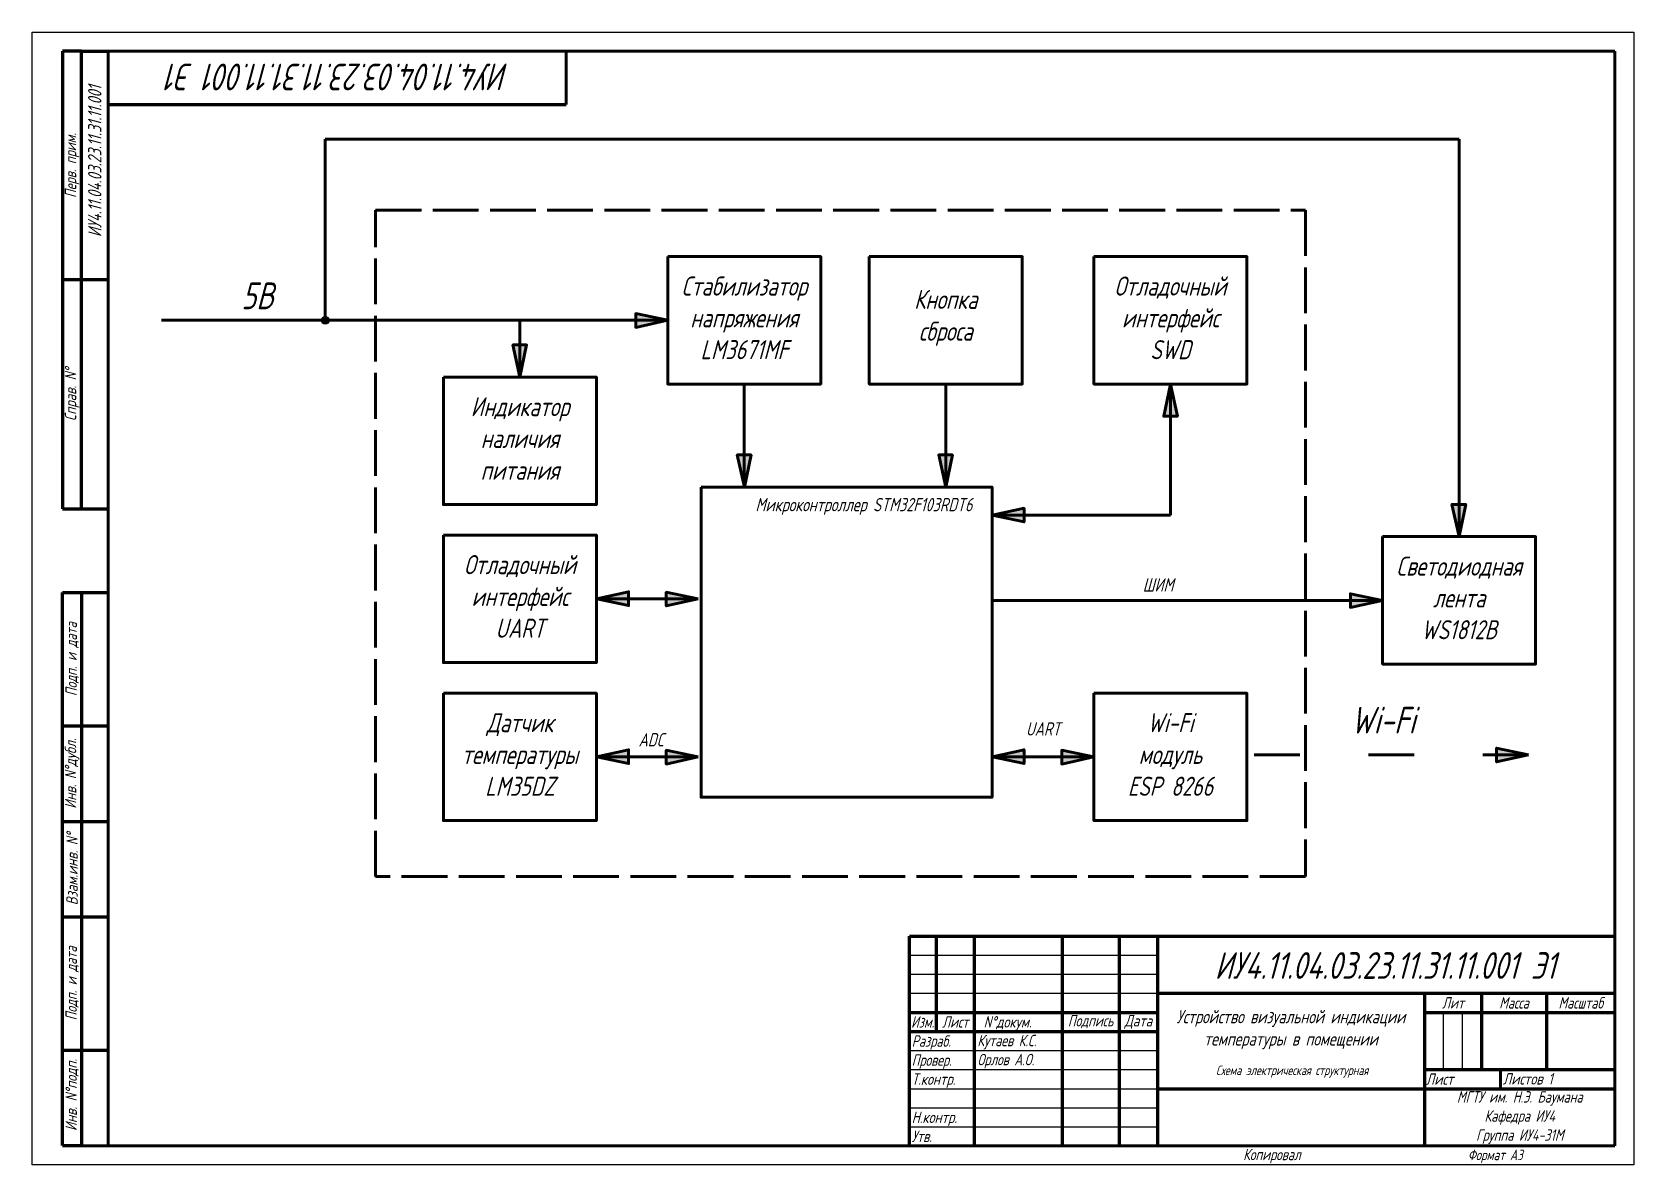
# Model space of a CAD drawing. Header units: millimetres. Extents: x 3004 to 3424, y 1209 to 1506.
import ezdxf

# ---------------------------------------------------------------- set-up
doc = ezdxf.new("R2010")
doc.units = ezdxf.units.MM
doc.linetypes.add('ACAD_ISO02W100', pattern=[15, 12, -3])
doc.linetypes.add('ACAD_ISO03W100', pattern=[30, 12, -18])
doc.layers.add('Format', color=7, linetype='Continuous', lineweight=60)
doc.layers.add('Tonk', color=7, linetype='Continuous', lineweight=25)
doc.layers.add('KONTUR', color=7, linetype='Continuous')
doc.styles.get("Standard").update_dxf_attribs({"font": '', "width": 0.8, "oblique": 15})
doc.styles.get('Standard').set_extended_font_data('GOST type B')

msp = doc.modelspace()

# ---------------------------------------------------------------- hatches: boundary and pattern name
at = {"layer": 'Format'}
h = msp.add_hatch(color=256, dxfattribs=at)
h.dxf.hatch_style = 1
h.paths.add_polyline_path([(3170.54, 1430.21), (3162.12, 1431.96), (3162.12, 1430.21)])
h.paths.add_polyline_path([(3170.54, 1430.21), (3162.12, 1430.21), (3162.12, 1428.35)])
h = msp.add_hatch(color=256, dxfattribs=at)
h.dxf.hatch_style = 1
h.paths.add_polyline_path([(3133.51, 1423.74), (3129.91, 1423.74), (3131.77, 1415.32)])
h = msp.add_hatch(color=256, dxfattribs=at)
h.dxf.hatch_style = 1
h.paths.add_polyline_path([(3302.3, 1413.5), (3300.55, 1405.08), (3302.3, 1405.08)])
h.paths.add_polyline_path([(3302.3, 1413.5), (3302.3, 1405.08), (3304.16, 1405.08)])
h = msp.add_hatch(color=256, dxfattribs=at)
h.dxf.hatch_style = 1
h.paths.add_polyline_path([(3192.35, 1394.92), (3188.75, 1394.92), (3190.61, 1386.5)])
h = msp.add_hatch(color=256, dxfattribs=at)
h.dxf.hatch_style = 1
h.paths.add_polyline_path([(3245.16, 1394.92), (3241.56, 1394.92), (3243.42, 1386.5)])
h = msp.add_hatch(color=256, dxfattribs=at)
h.dxf.hatch_style = 1
h.paths.add_polyline_path([(3379.74, 1381.93), (3376.13, 1381.93), (3378, 1373.51)])
h = msp.add_hatch(color=256, dxfattribs=at)
h.dxf.hatch_style = 1
h.paths.add_polyline_path([(3255.54, 1379.1), (3263.95, 1377.36), (3263.95, 1379.1)])
h.paths.add_polyline_path([(3255.54, 1379.1), (3263.95, 1379.1), (3263.95, 1380.96)])
h = msp.add_hatch(color=256, dxfattribs=at)
h.dxf.hatch_style = 1
h.paths.add_polyline_path([(3151.83, 1357.18), (3160.24, 1355.43), (3160.24, 1357.18)])
h.paths.add_polyline_path([(3151.83, 1357.18), (3160.24, 1357.18), (3160.24, 1359.04)])
h = msp.add_hatch(color=256, dxfattribs=at)
h.dxf.hatch_style = 1
h.paths.add_polyline_path([(3178.53, 1357.18), (3170.11, 1358.92), (3170.11, 1357.18)])
h.paths.add_polyline_path([(3178.53, 1357.18), (3170.11, 1357.18), (3170.11, 1355.32)])
h = msp.add_hatch(color=256, dxfattribs=at)
h.dxf.hatch_style = 1
h.paths.add_polyline_path([(3357.94, 1356.8), (3349.52, 1358.54), (3349.52, 1356.8)])
h.paths.add_polyline_path([(3357.94, 1356.8), (3349.52, 1356.8), (3349.52, 1354.94)])
h = msp.add_hatch(color=256, dxfattribs=at)
h.dxf.hatch_style = 1
h.paths.add_polyline_path([(3151.83, 1315.75), (3160.24, 1314), (3160.24, 1315.75)])
h.paths.add_polyline_path([(3151.83, 1315.75), (3160.24, 1315.75), (3160.24, 1317.61)])
h = msp.add_hatch(color=256, dxfattribs=at)
h.dxf.hatch_style = 1
h.paths.add_polyline_path([(3178.53, 1315.75), (3170.11, 1317.49), (3170.11, 1315.75)])
h.paths.add_polyline_path([(3178.53, 1315.75), (3170.11, 1315.75), (3170.11, 1313.89)])
h = msp.add_hatch(color=256, dxfattribs=at)
h.dxf.hatch_style = 1
h.paths.add_polyline_path([(3255.54, 1315.75), (3263.95, 1314), (3263.95, 1315.75)])
h.paths.add_polyline_path([(3255.54, 1315.75), (3263.95, 1315.75), (3263.95, 1317.61)])
h = msp.add_hatch(color=256, dxfattribs=at)
h.dxf.hatch_style = 1
h.paths.add_polyline_path([(3282.24, 1315.75), (3273.82, 1317.49), (3273.82, 1315.75)])
h.paths.add_polyline_path([(3282.24, 1315.75), (3273.82, 1315.75), (3273.82, 1313.89)])
h = msp.add_hatch(color=256, dxfattribs=at)
h.dxf.hatch_style = 1
h.paths.add_polyline_path([(3396.24, 1316.3), (3387.82, 1318.05), (3387.82, 1316.3)])
h.paths.add_polyline_path([(3396.24, 1316.3), (3387.82, 1316.3), (3387.82, 1314.44)])
at = {"layer": 'Tonk'}
h = msp.add_hatch(color=256, dxfattribs=at)
h.dxf.hatch_style = 1
h.paths.add_polyline_path([(3080.71, 1431.21, 0.414214), (3079.71, 1430.21), (3080.71, 1430.21)])
h.paths.add_polyline_path([(3080.71, 1431.21), (3080.71, 1430.21), (3081.71, 1430.21, 0.414214)])
h.paths.add_polyline_path([(3081.71, 1430.21), (3079.71, 1430.21, 1)])

# ---------------------------------------------------------------- linework, layer by layer
msp.add_line((3368.85, 1213.78), (3368.85, 1213.78))
at = {"layer": 'Format', "lineweight": 70}
for p, q in [((3011.85, 1500.78), (3011.85, 1380.78)), ((3016.85, 1500.78), (3011.85, 1500.78)), ((3016.85, 1500.78), (3023.85, 1500.78)), ((3016.85, 1380.78), (3016.85, 1500.78)), ((3023.85, 1486.78), (3143.85, 1486.78)), ((3023.85, 1440.78), (3011.85, 1440.78)), ((3011.85, 1380.78), (3023.85, 1380.78)), ((3011.85, 1213.86), (3011.85, 1358.86)), ((3011.85, 1358.86), (3016.85, 1358.86)), ((3016.85, 1358.86), (3016.85, 1213.86)), ((3016.85, 1358.86), (3023.85, 1358.86)), ((3011.85, 1323.86), (3023.85, 1323.86)), ((3011.85, 1298.86), (3023.85, 1298.86)), ((3011.85, 1273.86), (3023.85, 1273.86)), ((3233.9, 1213.78), (3233.9, 1268.78)), ((3233.9, 1268.78), (3418.85, 1268.78)), ((3240.9, 1268.78), (3240.9, 1243.78)), ((3250.9, 1268.78), (3250.9, 1213.78)), ((3273.9, 1268.78), (3273.9, 1213.78)), ((3288.9, 1268.78), (3288.9, 1213.78)), ((3298.9, 1268.78), (3298.9, 1213.78)), ((3298.9, 1253.78), (3418.85, 1253.78)), ((3368.9, 1253.78), (3368.9, 1213.78)), ((3383.9, 1253.78), (3383.9, 1233.78)), ((3400.9, 1253.78), (3400.9, 1233.78)), ((3233.9, 1248.78), (3298.9, 1248.78)), ((3368.9, 1248.78), (3418.85, 1248.78)), ((3233.9, 1243.78), (3298.9, 1243.78)), ((3011.85, 1238.86), (3023.85, 1238.86)), ((3368.9, 1233.78), (3418.9, 1233.78)), ((3298.9, 1228.78), (3418.9, 1228.78))]:
    msp.add_line(p, q, dxfattribs=at)
at = {"layer": 'Format'}
for p, q in [((3023.85, 1253.78), (3023.85, 1500.78)), ((3418.85, 1500.78), (3023.85, 1500.78)), ((3143.85, 1486.78), (3143.85, 1500.78)), ((3418.85, 1213.78), (3418.85, 1500.78)), ((3080.71, 1430.21), (3080.71, 1477.67)), ((3080.71, 1477.67), (3378, 1477.67)), ((3378, 1373.51), (3378, 1477.67)), ((3170.54, 1430.21), (3037.83, 1430.21)), ((3131.77, 1415.32), (3131.77, 1430.21)), ((3190.59, 1386.5), (3190.59, 1413.5)), ((3243.4, 1386.5), (3243.4, 1413.5)), ((3302.3, 1379.1), (3302.3, 1413.5)), ((3302.3, 1379.1), (3255.54, 1379.1)), ((3178.53, 1357.18), (3151.83, 1357.18)), ((3357.94, 1356.8), (3255.54, 1356.8)), ((3178.53, 1315.75), (3151.83, 1315.75)), ((3282.24, 1315.75), (3255.54, 1315.75)), ((3023.85, 1213.78), (3023.85, 1253.78)), ((3388.9, 1233.78), (3388.9, 1228.78)), ((3016.85, 1213.86), (3011.85, 1213.86)), ((3418.85, 1213.78), (3011.85, 1213.78))]:
    msp.add_line(p, q, dxfattribs=at)
at = {"layer": 'Format', "linetype": 'ACAD_ISO03W100'}
msp.add_line((3396.24, 1316.3), (3322.35, 1316.3), dxfattribs=at)
at = {"layer": 'Format', "linetype": 'ACAD_ISO02W100'}
msp.add_lwpolyline([(3093.92, 1459.09), (3337.74, 1459.09), (3337.74, 1284.41), (3093.92, 1284.41)], close=True, dxfattribs=at)
at = {"layer": 'Format'}
for points in [[(3170.54, 1446.93), (3210.65, 1446.93), (3210.65, 1413.5), (3170.54, 1413.5)], [(3223.35, 1446.93), (3263.46, 1446.93), (3263.46, 1413.5), (3223.35, 1413.5)], [(3282.24, 1446.93), (3322.35, 1446.93), (3322.35, 1413.5), (3282.24, 1413.5)], [(3170.54, 1430.21), (3162.12, 1431.96), (3162.12, 1428.35)], [(3131.77, 1415.32), (3133.51, 1423.74), (3129.91, 1423.74)], [(3111.71, 1415.32), (3151.83, 1415.32), (3151.83, 1381.89), (3111.71, 1381.89)], [(3302.3, 1413.5), (3300.55, 1405.08), (3304.16, 1405.08)], [(3190.61, 1386.5), (3192.35, 1394.92), (3188.75, 1394.92)], [(3243.42, 1386.5), (3245.16, 1394.92), (3241.56, 1394.92)], [(3179.25, 1386.5), (3255.54, 1386.5), (3255.54, 1305.19), (3179.25, 1305.19)], [(3378, 1373.51), (3379.74, 1381.93), (3376.13, 1381.93)], [(3255.54, 1379.1), (3263.95, 1377.36), (3263.95, 1380.96)], [(3111.71, 1373.89), (3151.83, 1373.89), (3151.83, 1340.46), (3111.71, 1340.46)], [(3357.94, 1373.51), (3398.05, 1373.51), (3398.05, 1340.08), (3357.94, 1340.08)], [(3151.83, 1357.18), (3160.24, 1355.43), (3160.24, 1359.04)], [(3178.53, 1357.18), (3170.11, 1358.92), (3170.11, 1355.32)], [(3357.94, 1356.8), (3349.52, 1358.54), (3349.52, 1354.94)], [(3111.71, 1332.46), (3151.83, 1332.46), (3151.83, 1299.04), (3111.71, 1299.04)], [(3282.24, 1332.46), (3322.35, 1332.46), (3322.35, 1299.04), (3282.24, 1299.04)], [(3151.83, 1315.75), (3160.24, 1314), (3160.24, 1317.61)], [(3178.53, 1315.75), (3170.11, 1317.49), (3170.11, 1313.89)], [(3255.54, 1315.75), (3263.95, 1314), (3263.95, 1317.61)], [(3282.24, 1315.75), (3273.82, 1317.49), (3273.82, 1313.89)], [(3396.24, 1316.3), (3387.82, 1318.05), (3387.82, 1314.44)]]:
    msp.add_lwpolyline(points, close=True, dxfattribs=at)
at = {"layer": 'KONTUR'}
for p, q in [((3003.85, 1208.78), (3003.85, 1505.78)), ((3003.85, 1505.78), (3423.85, 1505.78)), ((3423.85, 1505.78), (3423.85, 1208.78)), ((3423.85, 1208.78), (3003.85, 1208.78))]:
    msp.add_line(p, q, dxfattribs=at)
at = {"layer": 'Tonk'}
for p, q in [((3233.9, 1263.78), (3298.9, 1263.78)), ((3233.9, 1258.78), (3298.9, 1258.78)), ((3233.9, 1253.78), (3298.9, 1253.78)), ((3373.9, 1233.78), (3373.9, 1248.78)), ((3378.9, 1233.78), (3378.9, 1248.78)), ((3233.9, 1238.78), (3298.9, 1238.78)), ((3233.9, 1233.78), (3298.9, 1233.78)), ((3233.9, 1228.78), (3298.9, 1228.78)), ((3233.9, 1223.78), (3298.9, 1223.78)), ((3233.9, 1218.78), (3298.9, 1218.78))]:
    msp.add_line(p, q, dxfattribs=at)
msp.add_circle((3080.71, 1430.21), 1, dxfattribs=at)

# ---------------------------------------------------------------- texts
at = {"oblique": 15, "width": 0.8}
for s, height, p in [('Копировал', 3, (3321.38, 1210.03)), ('Формат А3', 2.75, (3380.31, 1210.03))]:
    msp.add_text(s, height=height, dxfattribs=at).set_placement(p)
at = {"attachment_point": 5}
for s, insert, char_height, width, rotation in [('{\\C0;ИУ4.11.04.03.23.11.31.11.001 Э1}', (3084.25, 1494.01), 7, 129.4139, 180), ('{\\C0;ИУ4.11.04.03.23.11.31.11.001}', (3020.29, 1471.89), 3.5, 129.4139, 90), ('Перв. прим.', (3014.35, 1470.78), 3, 60, 90), ('{\\fISOCPEUR|b0|i0|c204|p34;Справ}. N°', (3014.35, 1410.78), 3, 60, 90), ('Подп. и дата', (3014.35, 1341.36), 3, 35, 90), ('{\\fISOCPEUR|b0|i0|c204|p34;Инв}. N°{\\fISOCPEUR|b0|i0|c204|p34;дубл}.', (3014.35, 1311.36), 3, 25, 90), ('{\\fISOCPEUR|b0|i0|c204|p34;Взам}.{\\fISOCPEUR|b0|i0|c204|p34;инв}. N°', (3014.35, 1286.36), 3, 27.3602, 90), ('Подп. и дата', (3014.35, 1256.36), 3, 35, 90), ('{\\fISOCPEUR|b0|i0|c204|p34;Инв}. N°{\\fISOCPEUR|b0|i0|c204|p34;подп}.', (3014.35, 1227.11), 3, 26.6565, 90)]:
    msp.add_mtext(s, dxfattribs=dict(at, insert=insert, char_height=char_height, width=width, rotation=rotation))
for s, insert, char_height, width, attachment_point in [('{\\C0;ИУ4.11.04.03.23.11.31.11.001 Э1}', (3358.61, 1261.07), 7, 129.4139, 5), ('Лит', (3376.4, 1251.28), 3, 15, 5), ('Масса', (3392.4, 1251.28), 3, 17, 5), ('Масштаб', (3409.9, 1251.28), 3, 18, 5), ('Изм.', (3237.35, 1246.28), 3, 7, 5), ('Лист', (3245.9, 1246.28), 3, 10, 5), ('N°{\\fISOCPEUR|b0|i0|c204|p34;докум}.', (3253.36, 1247.8), 3, 22.4183, 1), ('Подпись', (3281.38, 1246.37), 3, 15, 5), ('{\\fISOCPEUR|b0|i0|c204|p34;Дата}', (3293.9, 1246.28), 3, 10, 5), ('Устройство визуальной индикации температуры в помещении', (3333.9, 1244.27), 3.5, 70, 5), ('Разраб.', (3234.48, 1242.78), 3, 17, 1), ('Провер.', (3234.48, 1237.78), 3, 17, 1), ('{\\fISOCPEUR|b0|i0|c204|p34;Т}.{\\fISOCPEUR|b0|i0|c204|p34;контр}.', (3234.48, 1232.78), 3, 17, 1), ('{\\fISOCPEUR|b0|i0|c204|p34;Лист } ', (3369.28, 1231.28), 3, 20, 4), ('{\\fISOCPEUR|b0|i0|c204|p34;Листов} 1', (3389.48, 1232.86), 3, 30, 1), ('{\\fISOCPEUR|b0|i0|c204|p34;Н}.{\\fISOCPEUR|b0|i0|c204|p34;контр}.', (3234.48, 1222.78), 3, 19.4235, 1), ('Утв.', (3234.48, 1217.78), 3, 17, 1)]:
    msp.add_mtext(s, dxfattribs=dict(insert=insert, char_height=char_height, width=width, attachment_point=attachment_point))
at = {"attachment_point": 1}
for s, width, heights, insert, char_height in [('Кутаев К.С.', 23, [0], (3251.7, 1242.9), 3), ('Орлов А.О.', 29.2218, [8], (3251.73, 1237.91), 3), ('\\pxqc;Схема электрическая структурная', 69.6192, [11.58], (3299.42, 1234.84), 2.5), ('\\pxqc;МГТУ им. Н.Э. Баумана\\PКафедра ИУ4\\PГруппа ИУ4-31М', 50, [0], (3368.9, 1228.13), 3)]:
    msp.add_mtext_dynamic_manual_height_columns(s, width=width, gutter_width=12.5, heights=heights, dxfattribs=dict(at, insert=insert, char_height=char_height))
at = {"layer": 'Format'}
for s, width, heights, insert, char_height, attachment_point in [('\\pxqc;Стабилизатор напряжения\\P\\pq*;LM3671MF', 40.1135, [0], (3190.59, 1430.85), 5, 5), ('\\pxqc;Отладочный \\Pинтерфейс\\PSWD', 40.1135, [0], (3302.3, 1430.85), 5, 5), ('5В', 11.0234, [3.31], (3058.73, 1440.13), 7, 1), ('\\pxqc;Кнопка \\Pсброса', 40.1135, [0], (3243.4, 1430.85), 5, 5), ('\\pxqc;Индикатор наличия питания', 40.1135, [0], (3131.77, 1399.24), 5, 5), ('Микроконтроллер STM32F103RDT6', 71.4357, [8.71], (3193.51, 1383.64), 3.5, 1), ('Отладочный\\Pинтерфейс\\PUART', 40.1135, [0], (3131.77, 1357.81), 5, 5), ('Светодиодная лента\\PWS1812B', 40.1135, [0], (3378, 1357.43), 5, 5), ('ШИМ', 71.4357, [8.71], (3295.05, 1362.6), 3.5, 1), ('Датчик температуры\\PLM35DZ', 40.1135, [0], (3131.77, 1316.39), 5, 5), ('\\pxqc;Wi-Fi \\Pмодуль\\PESP 8266', 40.1135, [0], (3302.3, 1316.39), 5, 5), ('UART', 71.4357, [8.71], (3264.43, 1324.85), 3.5, 1), ('ADC', 71.4357, [8.71], (3162.87, 1322), 3.5, 1)]:
    msp.add_mtext_dynamic_manual_height_columns(s, width=width, gutter_width=26.74, heights=heights, dxfattribs=dict(at, insert=insert, char_height=char_height, attachment_point=attachment_point))
at = {"layer": 'Tonk', "insert": (3349.63, 1328.88), "char_height": 7, "attachment_point": 1}
msp.add_mtext_dynamic_manual_height_columns('Wi-Fi', width=54.4778, gutter_width=20, heights=[15.28], dxfattribs=at)

doc.saveas('drawing.dxf')
